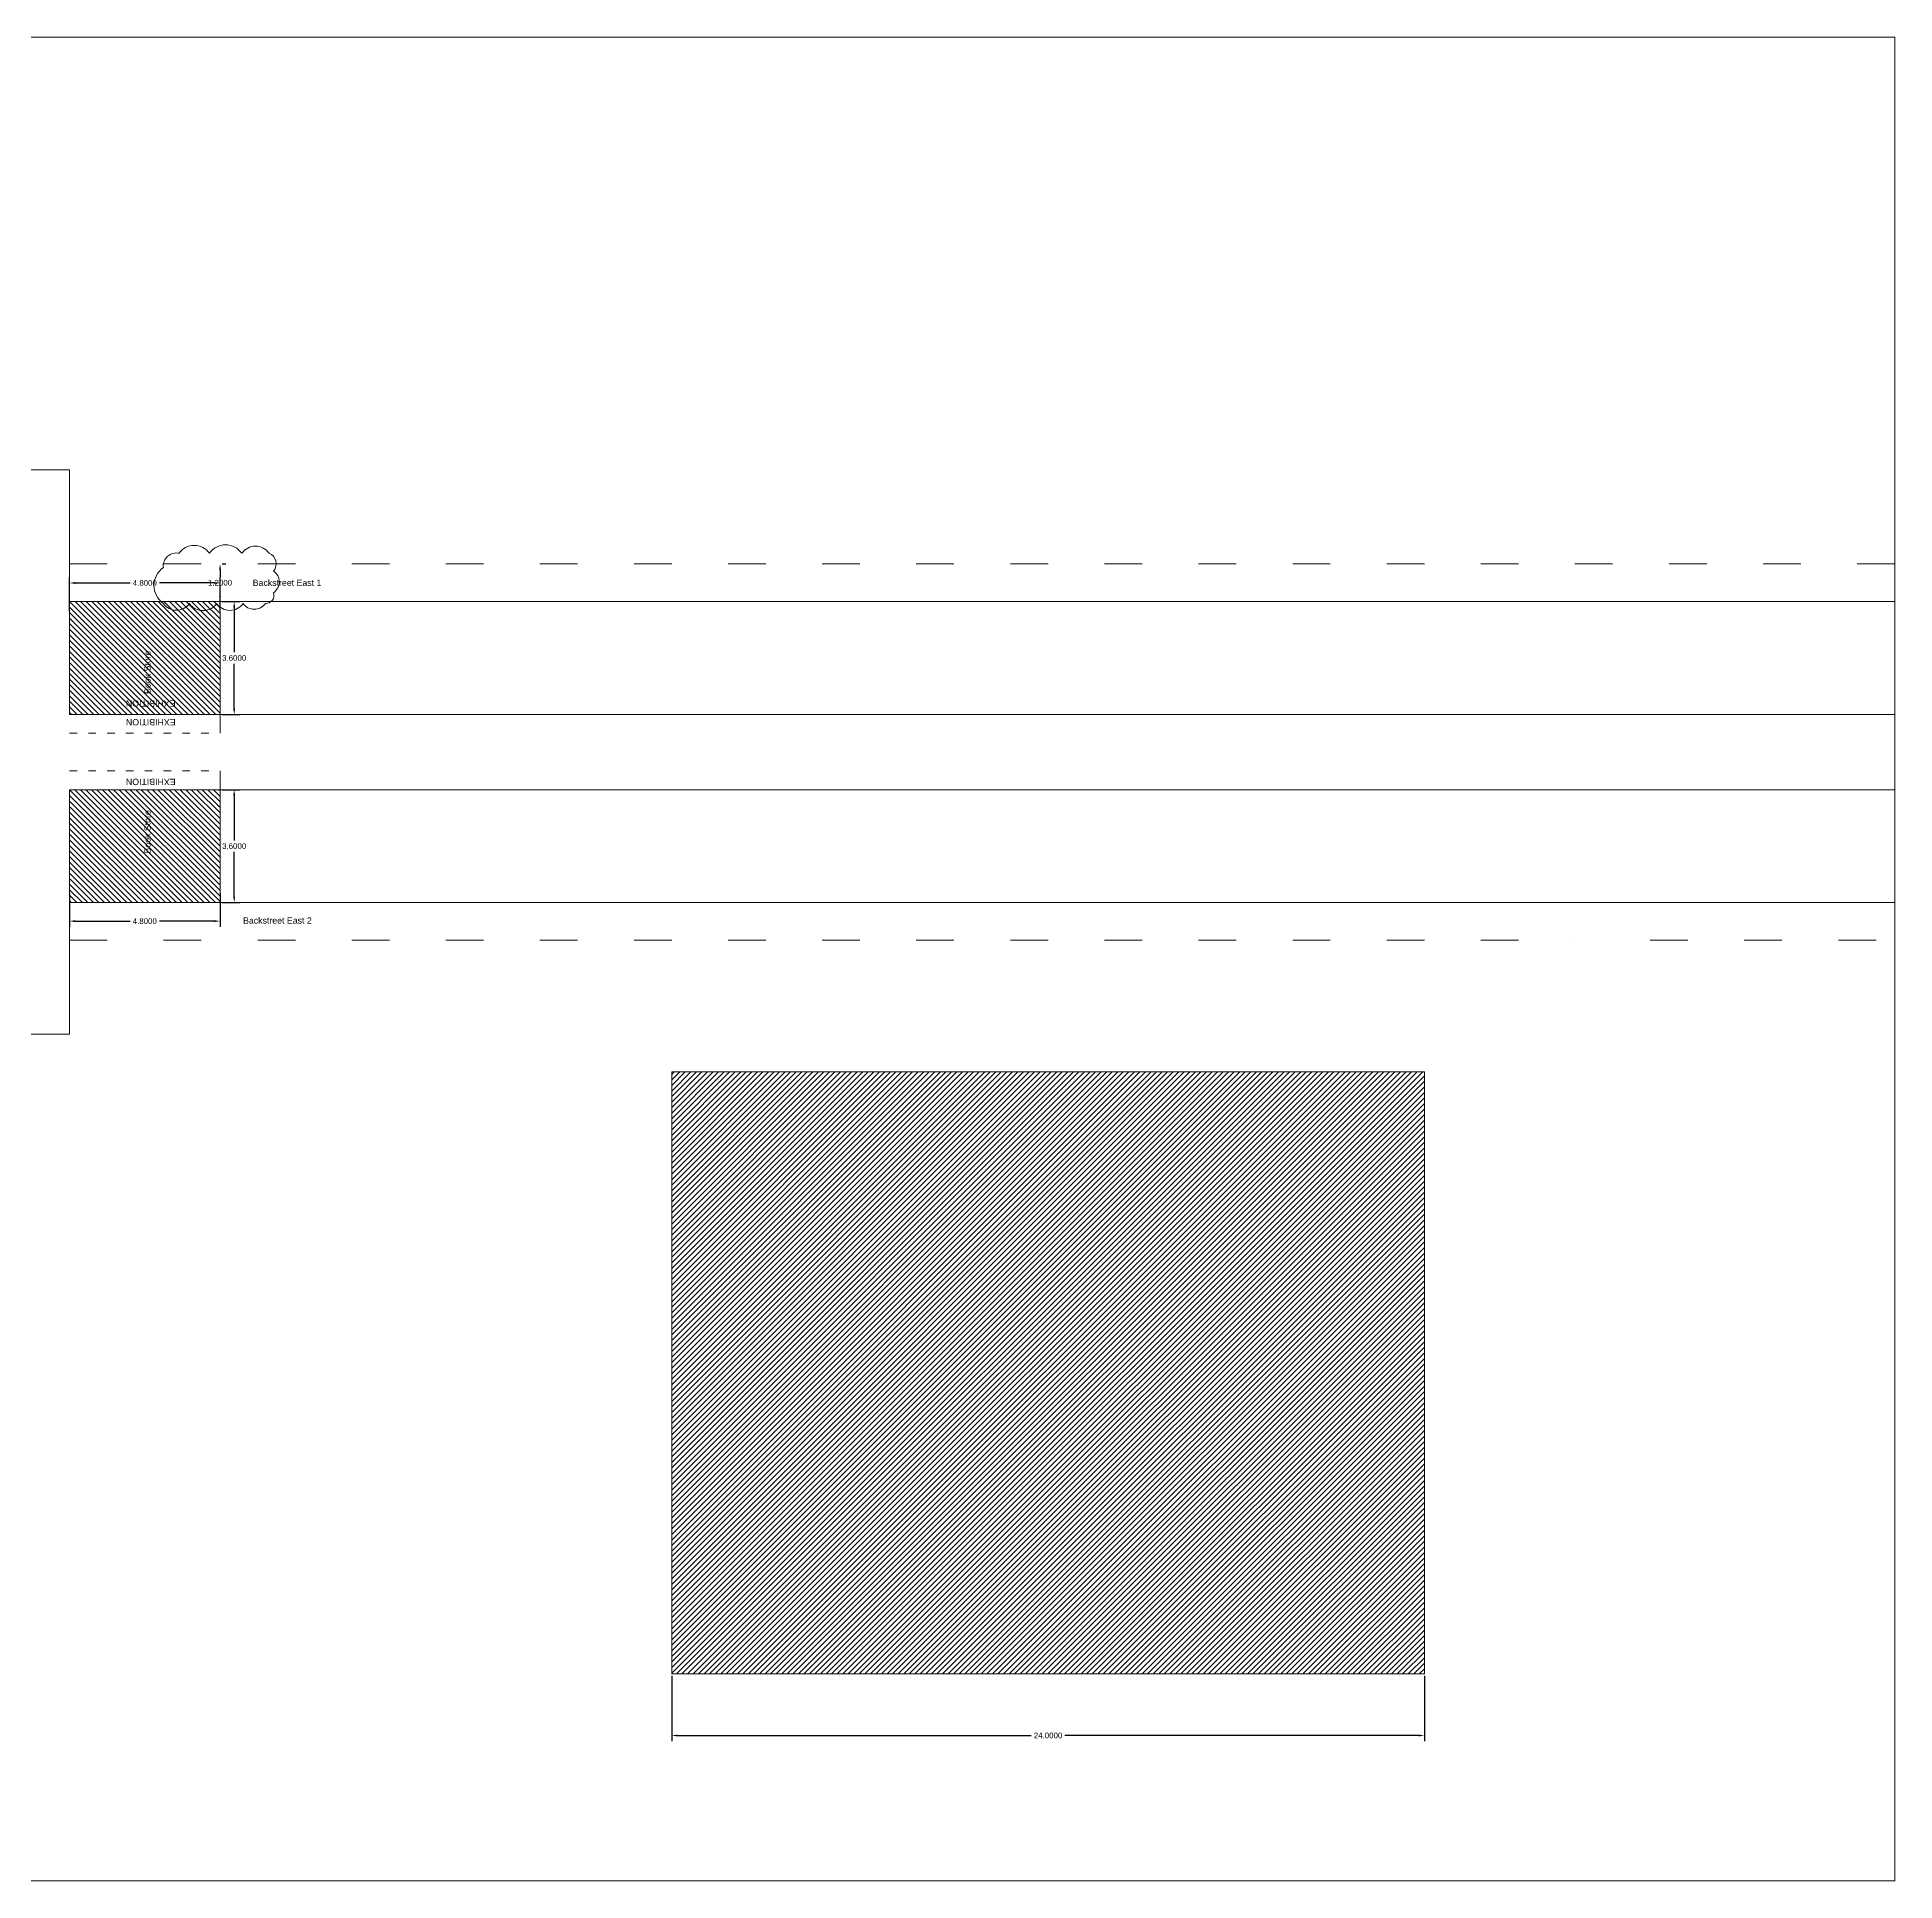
# Model space of a CAD drawing. Header units: inches. Extents: x 164 to 379, y 38 to 328.
# Drawn here: x 214.3 to 273.5, y 164.2 to 223 of the extents above; entities that cross this region are included whole.
import ezdxf

# ---------------------------------------------------------------- set-up
doc = ezdxf.new("R2010")
doc.units = ezdxf.units.IN
doc.header["$MEASUREMENT"] = 0
doc.linetypes.add('ACAD_ISO03W100', pattern=[30, 12, -18])
for name, color, linetype, lineweight in [('BoundaryBackstreet', 7, 'ACAD_ISO03W100', 13), ('Fountain', 170, 'Continuous', 13), ('Store', 131, 'Continuous', 13), ('TEXT', 7, 'Continuous', 13), ('Walkway Junction', 7, 'Continuous', 13)]:
    doc.layers.add(name, color=color, linetype=linetype, lineweight=lineweight)
doc.styles.get("Standard").update_dxf_attribs({"font": 'arial.ttf'})
doc.dimstyles.get("Standard").update_dxf_attribs({"dimtxt": 0.18, "dimasz": 0.18, "dimexe": 0.18, "dimexo": 0.0625, "dimgap": 0.09, "dimtad": 0, "dimtih": 1, "dimtoh": 1, "dimdec": 4, "dimzin": 0, "dimdsep": 46, "dimtxsty": 'Standard', "dimcen": 0.09, "dimadec": 0, "dimazin": 0, "dimtfac": 1, "dimtdec": 4, "dimtofl": 0, "dimtmove": 0, "dimatfit": 3, "dimfxl": 0, "dimtolj": 1, "dimtzin": 0, "dimarcsym": 0})
pattern_1 = [(135, (304.472, -5.9426), (-0.08838835, -0.08838835), [])]

# ---------------------------------------------------------------- blocks, each defined once
blk = doc.blocks.new('*D59')
at = {"layer": 'Defpoints', "color": 0, "transparency": 16777216}
for p in [(234.55, 170.777), (258.55, 170.777), (234.55, 168.813)]:
    blk.add_point(p, dxfattribs=at)
at = {"layer": 'Fountain', "color": 0, "lineweight": -2, "transparency": 16777216}
for p, q in [((234.55, 170.715), (234.55, 168.633)), ((258.55, 170.715), (258.55, 168.633)), ((234.73, 168.813), (246.015, 168.813)), ((258.37, 168.813), (247.085, 168.813))]:
    blk.add_line(p, q, dxfattribs=at)
at = {"layer": 'Fountain', "color": 0, "transparency": 16777216}
for points in [[(234.73, 168.843), (234.73, 168.783), (234.55, 168.813)], [(258.37, 168.843), (258.37, 168.783), (258.55, 168.813)]]:
    blk.add_solid(points, dxfattribs=at)
at = {"layer": 'Fountain', "color": 0, "transparency": 16777216, "insert": (246.55, 168.813), "char_height": 0.18, "attachment_point": 5}
blk.add_mtext('\\A1;24.0000', dxfattribs=at)
blk = doc.blocks.new('*D69')
at = {"layer": 'Defpoints', "color": 0, "transparency": 16777216}
for p in [(220.15, 198.977), (220.6, 198.977), (220.15, 195.377)]:
    blk.add_point(p, dxfattribs=at)
at = {"layer": 'Store', "color": 0, "lineweight": -2, "transparency": 16777216}
for p, q in [((220.212, 198.977), (220.78, 198.977)), ((220.6, 198.797), (220.6, 197.359)), ((220.6, 195.557), (220.6, 196.995)), ((220.212, 195.377), (220.78, 195.377))]:
    blk.add_line(p, q, dxfattribs=at)
at = {"layer": 'Store', "color": 0, "transparency": 16777216}
for points in [[(220.57, 198.797), (220.63, 198.797), (220.6, 198.977)], [(220.57, 195.557), (220.63, 195.557), (220.6, 195.377)]]:
    blk.add_solid(points, dxfattribs=at)
at = {"layer": 'Store', "color": 0, "transparency": 16777216, "insert": (220.6, 197.177), "char_height": 0.18, "attachment_point": 5}
blk.add_mtext('\\A1;3.6000', dxfattribs=at)
blk = doc.blocks.new('*D67')
at = {"layer": 'Defpoints', "color": 0, "transparency": 16777216}
for p in [(215.35, 195.744), (220.15, 195.744), (215.35, 194.785)]:
    blk.add_point(p, dxfattribs=at)
at = {"layer": 'Store', "color": 0, "lineweight": -2, "transparency": 16777216}
for p, q in [((215.35, 195.682), (215.35, 194.605)), ((220.15, 195.682), (220.15, 194.605)), ((215.53, 194.785), (217.283, 194.785)), ((219.97, 194.785), (218.217, 194.785))]:
    blk.add_line(p, q, dxfattribs=at)
at = {"layer": 'Store', "color": 0, "transparency": 16777216}
for points in [[(215.53, 194.815), (215.53, 194.755), (215.35, 194.785)], [(219.97, 194.815), (219.97, 194.755), (220.15, 194.785)]]:
    blk.add_solid(points, dxfattribs=at)
at = {"layer": 'Store', "color": 0, "transparency": 16777216, "insert": (217.75, 194.785), "char_height": 0.18, "attachment_point": 5}
blk.add_mtext('\\A1;4.8000', dxfattribs=at)
blk = doc.blocks.new('*D70')
at = {"layer": 'Defpoints', "color": 0, "transparency": 16777216}
for p in [(220.15, 204.977), (220.15, 201.377), (220.6, 201.377)]:
    blk.add_point(p, dxfattribs=at)
at = {"layer": 'Store', "color": 0, "lineweight": -2, "transparency": 16777216}
for p, q in [((220.212, 204.977), (220.78, 204.977)), ((220.6, 204.797), (220.6, 203.359)), ((220.6, 201.557), (220.6, 202.995)), ((220.212, 201.377), (220.78, 201.377))]:
    blk.add_line(p, q, dxfattribs=at)
at = {"layer": 'Store', "color": 0, "transparency": 16777216}
for points in [[(220.57, 204.797), (220.63, 204.797), (220.6, 204.977)], [(220.57, 201.557), (220.63, 201.557), (220.6, 201.377)]]:
    blk.add_solid(points, dxfattribs=at)
at = {"layer": 'Store', "color": 0, "transparency": 16777216, "insert": (220.6, 203.177), "char_height": 0.18, "attachment_point": 5}
blk.add_mtext('\\A1;3.6000', dxfattribs=at)
blk = doc.blocks.new('*D68')
at = {"layer": 'Defpoints', "color": 0, "transparency": 16777216}
for p in [(215.35, 205.569), (215.35, 204.61), (220.15, 204.61)]:
    blk.add_point(p, dxfattribs=at)
at = {"layer": 'Store', "color": 0, "lineweight": -2, "transparency": 16777216}
for p, q in [((215.35, 204.672), (215.35, 205.749)), ((215.53, 205.569), (217.283, 205.569)), ((219.97, 205.569), (218.217, 205.569)), ((220.15, 204.672), (220.15, 205.749))]:
    blk.add_line(p, q, dxfattribs=at)
at = {"layer": 'Store', "color": 0, "transparency": 16777216}
for points in [[(215.53, 205.599), (215.53, 205.539), (215.35, 205.569)], [(219.97, 205.599), (219.97, 205.539), (220.15, 205.569)]]:
    blk.add_solid(points, dxfattribs=at)
at = {"layer": 'Store', "color": 0, "transparency": 16777216, "insert": (217.75, 205.569), "char_height": 0.18, "attachment_point": 5}
blk.add_mtext('\\A1;4.8000', dxfattribs=at)
blk = doc.blocks.new('*D75')
at = {"layer": 'Defpoints', "color": 0, "transparency": 16777216}
for p in [(220.15, 206.177), (220.15, 206.177), (220.15, 204.977)]:
    blk.add_point(p, dxfattribs=at)
at = {"layer": 'Store', "color": 0, "lineweight": -2, "transparency": 16777216}
for p, q in [((220.212, 206.177), (220.33, 206.177)), ((220.15, 205.997), (220.15, 205.759)), ((220.15, 205.157), (220.15, 205.395)), ((220.212, 204.977), (220.33, 204.977))]:
    blk.add_line(p, q, dxfattribs=at)
at = {"layer": 'Store', "color": 0, "transparency": 16777216}
for points in [[(220.12, 205.997), (220.18, 205.997), (220.15, 206.177)], [(220.12, 205.157), (220.18, 205.157), (220.15, 204.977)]]:
    blk.add_solid(points, dxfattribs=at)
at = {"layer": 'Store', "color": 0, "transparency": 16777216, "insert": (220.15, 205.577), "char_height": 0.18, "attachment_point": 5}
blk.add_mtext('\\A1;1.2000', dxfattribs=at)

msp = doc.modelspace()

# ---------------------------------------------------------------- hatches: boundary and pattern name
at = {"layer": 'Fountain'}
h = msp.add_hatch(dxfattribs=at)
h.set_pattern_fill('ANSI31', color=140)
h.set_pattern_definition([(45, (-0.36984, 102.05505), (-0.08838835, 0.08838835), [])])
h.paths.add_polyline_path([(258.54991, 189.97715), (234.54991, 189.97715), (234.54991, 170.77715), (258.54991, 170.77715)])
at = {"layer": 'Store'}
h = msp.add_hatch(dxfattribs=at)
h.set_pattern_fill('ANSI31', color=256, angle=90)
h.set_pattern_definition(pattern_1)
h.paths.add_polyline_path([(215.34991, 201.37715), (215.34991, 204.97714), (220.14991, 204.97714), (220.14991, 201.37715)])
h = msp.add_hatch(dxfattribs=at)
h.set_pattern_fill('ANSI31', color=256, angle=90)
h.set_pattern_definition(pattern_1)
h.paths.add_polyline_path([(215.34991, 198.97715), (215.34991, 195.37715), (220.14991, 195.37715), (220.14991, 198.97715)])

# ---------------------------------------------------------------- linework, layer by layer
at = {"layer": 'BoundaryBackstreet', "ltscale": 0.1}
for p, q in [((215.34991, 206.17715), (273.54991, 206.17715)), ((215.34991, 194.17715), (263.34991, 194.17715)), ((265.74991, 194.17715), (273.54991, 194.17715))]:
    msp.add_line(p, q, dxfattribs=at)
at = {"layer": 'Fountain'}
msp.add_line((258.54991, 189.97715), (234.54991, 189.97715), dxfattribs=at)
at = {"layer": 'Fountain', "color": 240, "true_color": 0xed1f24}
msp.add_lwpolyline([(218.34133, 204.91469, 0.52056705), (219.17119, 204.91469, 0.52056705), (220.0402, 204.91469, 0.52056705), (220.88429, 204.91469, 0.52056705), (221.59795, 204.91469, 0.52056705), (221.85601, 205.26009, 0.52056705), (221.85601, 205.94974, 0.52056705), (221.71295, 206.5171, 0.52056705), (220.84129, 206.5171, 0.52056705), (219.80816, 206.5171, 0.52056705), (218.84219, 206.5171, 0.52056705), (218.34133, 206.06067, 0.52056705)], format="xyb", close=True, dxfattribs=at)
at = {"layer": 'Fountain', "color": 140}
msp.add_lwpolyline([(258.54991, 189.97715), (234.54991, 189.97715), (234.54991, 170.77715), (258.54991, 170.77715)], close=True, dxfattribs=at)
at = {"layer": 'Store'}
for p, q in [((220.15019, 201.9775), (220.15019, 201.3775)), ((220.14991, 201.37715), (220.14991, 200.77715)), ((220.14991, 199.57715), (220.14991, 198.97715))]:
    msp.add_line(p, q, dxfattribs=at)
at = {"layer": 'Store', "linetype": 'ACAD_ISO03W100', "ltscale": 0.02}
for p, q in [((215.34991, 200.77715), (220.14991, 200.77715)), ((215.34991, 199.57715), (220.14991, 199.57715))]:
    msp.add_line(p, q, dxfattribs=at)
at = {"layer": 'Store'}
for points in [[(215.34991, 201.37715), (215.34991, 204.97714), (220.14991, 204.97714), (220.14991, 201.37715)], [(215.34991, 198.97715), (215.34991, 195.37715), (220.14991, 195.37715), (220.14991, 198.97715)]]:
    msp.add_lwpolyline(points, close=True, dxfattribs=at)
at = {"layer": 'TEXT'}
for p in [(215.34991, 194.92419), (211.75707, 191.17715)]:
    msp.add_line(p, (215.34991, 191.17715), dxfattribs=at)
msp.add_lwpolyline([(170.34991, 222.97715), (273.54991, 222.97715), (273.54991, 164.17715), (170.34991, 164.17715)], close=True, dxfattribs=at)
at = {"layer": 'Walkway Junction'}
for p, q in [((197.34991, 209.17715), (215.34991, 209.17715)), ((215.34991, 209.17715), (215.34991, 201.37715)), ((215.34991, 204.97714), (273.54991, 204.97714)), ((220.14991, 201.37715), (273.54991, 201.37715)), ((220.14991, 198.97715), (273.54991, 198.97715)), ((215.34991, 195.37715), (273.54991, 195.37715))]:
    msp.add_line(p, q, dxfattribs=at)

# ---------------------------------------------------------------- texts
at = {"layer": 'TEXT', "char_height": 0.2, "attachment_point": 1}
for s, insert in [('Backstreet East 1', (221.19112, 205.67678)), ('Backstreet East 2', (220.8845, 194.90505))]:
    msp.add_mtext_dynamic_manual_height_columns(s, width=3.5863752, gutter_width=1, heights=[0], dxfattribs=dict(at, insert=insert))
at = {"layer": 'TEXT', "char_height": 0.2}
for s, insert, attachment_point, rotation in [('Book Store', (217.73248, 203.41388), 3, 90), ('EXHIBITION', (218.73106, 201.83076), 7, 180), ('EXHIBITION', (218.73106, 201.23076), 7, 180), ('EXHIBITION', (218.73106, 199.12353), 1, 180), ('Book Store', (217.73248, 196.94041), 1, 90)]:
    msp.add_mtext_dynamic_manual_height_columns(s, width=3.5863752, gutter_width=1, heights=[0], dxfattribs=dict(at, insert=insert, attachment_point=attachment_point, rotation=rotation))

# ---------------------------------------------------------------- dimensions: what is measured, and where the dimension line sits
at = {"layer": 'Fountain', "color": 140}
dim = msp.add_aligned_dim(p1=(258.54991, 170.77715), p2=(234.54991, 170.77715), distance=1.96433, dimstyle='Standard', dxfattribs=at)
dim.commit()
dim.dimension.update_dxf_attribs({"geometry": '*D59', "text_midpoint": (246.54991, 168.81282)})
at = {"layer": 'Store'}
for p1, p2, distance, picture, middle in [((220.14991, 204.97714), (220.14991, 206.17714), 0, '*D75', (220.14991, 205.57714)), ((220.14991, 204.97714), (220.14991, 201.37715), 0.45057, '*D70', (220.60048, 203.17714)), ((220.14991, 195.37715), (220.14991, 198.97715), -0.45057, '*D69', (220.60048, 197.17715))]:
    dim = msp.add_aligned_dim(p1=p1, p2=p2, distance=distance, dimstyle='Standard', dxfattribs=at)
    dim.commit()
    dim.dimension.update_dxf_attribs({"geometry": picture, "text_midpoint": middle})
for base, p1, p2, picture, middle in [((215.34991, 205.56936), (220.14991, 204.60991), (215.34991, 204.60991), '*D68', (217.74991, 205.56936)), ((215.34991, 194.78493), (220.14991, 195.74438), (215.34991, 195.74438), '*D67', (217.74991, 194.78493))]:
    dim = msp.add_linear_dim(base=base, p1=p1, p2=p2, angle=180, dimstyle='Standard', dxfattribs=at)
    dim.commit()
    dim.dimension.update_dxf_attribs({"geometry": picture, "text_midpoint": middle, "dimtype": 161})

doc.saveas('drawing.dxf')
